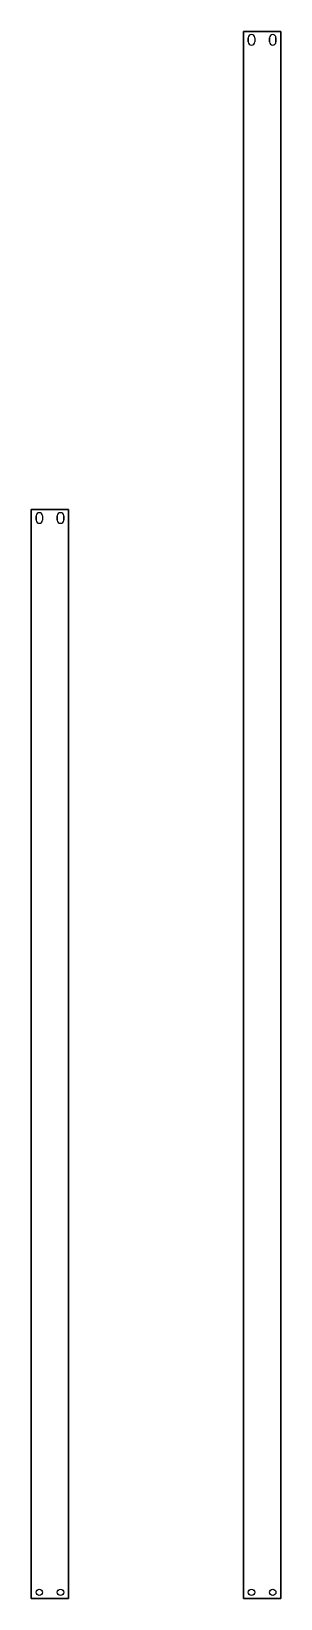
# Model space of a CAD drawing. Header units: millimetres. Extents: x -118 to 117, y -741 to 734.
import ezdxf

# ---------------------------------------------------------------- set-up
doc = ezdxf.new("R2010")
doc.units = ezdxf.units.MM
doc.layers.add('Sketch 01', color=7, linetype='Continuous')

msp = doc.modelspace()

# ---------------------------------------------------------------- linework, layer by layer
at = {"layer": 'Sketch 01'}
for p, q in [((81.8, 733.6, 537.3), (81.8, -741.4, 537.3)), ((116.8, 733.6, 537.3), (81.8, 733.6, 537.3)), ((81.8, -741.4, 537.3), (81.8, 733.6, 537.3)), ((81.8, 733.6, 537.3), (116.8, 733.6, 537.3)), ((86.3, 727.6, 537.3), (86.3, 723.6, 537.3)), ((86.3, 723.6, 537.3), (86.3, 727.6, 537.3)), ((92.3, 727.6, 537.3), (92.3, 723.6, 537.3)), ((92.3, 727.6, 537.3), (92.3, 723.6, 537.3)), ((106.3, 727.6, 537.3), (106.3, 723.6, 537.3)), ((106.3, 723.6, 537.3), (106.3, 727.6, 537.3)), ((112.3, 723.6, 537.3), (112.3, 727.6, 537.3)), ((112.3, 727.6, 537.3), (112.3, 723.6, 537.3)), ((116.8, -741.4, 537.3), (116.8, 733.6, 537.3)), ((116.8, 733.6, 537.3), (116.8, -741.4, 537.3)), ((-118.2, 283.6, 537.3), (-118.2, -741.4, 537.3)), ((-83.2, 283.6, 537.3), (-118.2, 283.6, 537.3)), ((-118.2, -741.4, 537.3), (-118.2, 283.6, 537.3)), ((-118.2, 283.6, 537.3), (-83.2, 283.6, 537.3)), ((-83.2, -741.4, 537.3), (-83.2, 283.6, 537.3)), ((-83.2, 283.6, 537.3), (-83.2, -741.4, 537.3)), ((-113.7, 277.6, 537.3), (-113.7, 273.6, 537.3)), ((-113.7, 273.6, 537.3), (-113.7, 277.6, 537.3)), ((-107.7, 277.6, 537.3), (-107.7, 273.6, 537.3)), ((-107.7, 277.6, 537.3), (-107.7, 273.6, 537.3)), ((-93.7, 277.6, 537.3), (-93.7, 273.6, 537.3)), ((-93.7, 273.6, 537.3), (-93.7, 277.6, 537.3)), ((-87.7, 273.6, 537.3), (-87.7, 277.6, 537.3)), ((-87.7, 277.6, 537.3), (-87.7, 273.6, 537.3)), ((-118.2, -741.4, 537.3), (-83.2, -741.4, 537.3)), ((-83.2, -741.4, 537.3), (-118.2, -741.4, 537.3)), ((81.8, -741.4, 537.3), (116.8, -741.4, 537.3)), ((116.8, -741.4, 537.3), (81.8, -741.4, 537.3))]:
    msp.add_line(p, q, dxfattribs=at)
for centre in [(-110.7, -735.4, 537.3), (-110.7, -735.4, 537.3), (-90.7, -735.4, 537.3), (-90.7, -735.4, 537.3), (89.3, -735.4, 537.3), (89.3, -735.4, 537.3), (109.3, -735.4, 537.3), (109.3, -735.4, 537.3)]:
    msp.add_circle(centre, 3, dxfattribs=at)
for centre, start, end in [((89.3, 727.6, 537.3), 0, 180), ((89.3, 727.6, 537.3), 0, 180), ((89.3, 723.6, 537.3), 180, 0), ((89.3, 723.6, 537.3), 180, 0), ((109.3, 727.6, 537.3), 0, 180), ((109.3, 727.6, 537.3), 0, 180), ((109.3, 723.6, 537.3), 180, 0), ((109.3, 723.6, 537.3), 180, 0), ((-110.7, 277.6, 537.3), 0, 180), ((-110.7, 277.6, 537.3), 0, 180), ((-90.7, 277.6, 537.3), 0, 180), ((-90.7, 277.6, 537.3), 0, 180), ((-110.7, 273.6, 537.3), 180, 0), ((-110.7, 273.6, 537.3), 180, 0), ((-90.7, 273.6, 537.3), 180, 0), ((-90.7, 273.6, 537.3), 180, 0)]:
    msp.add_arc(centre, 3, start, end, dxfattribs=at)

doc.saveas('drawing.dxf')
